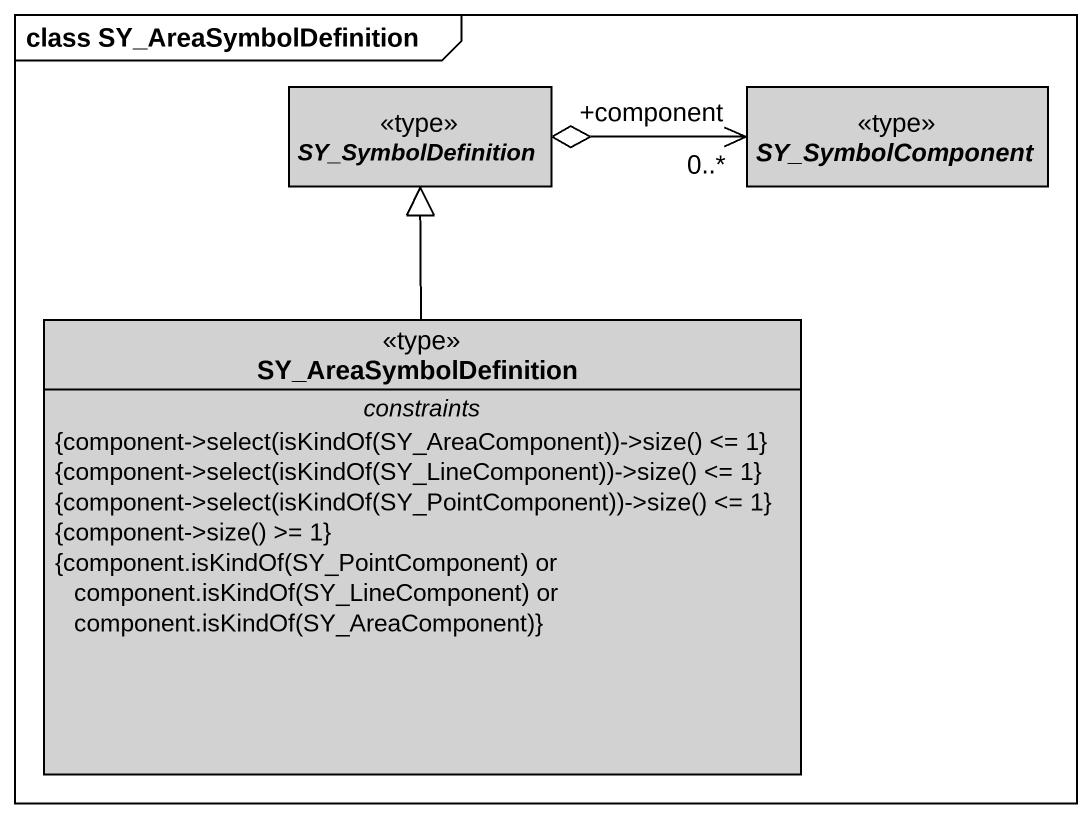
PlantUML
@startuml
mainframe class SY_AreaSymbolDefinition
hide circle
hide empty members
abstract class SY_SymbolDefinition <<type>> #D2D2D2
abstract class SY_SymbolComponent <<type>> #D2D2D2
class SY_AreaSymbolDefinition <<type>> #D2D2D2 {
  -- constraints --
  {field} {component->select(isKindOf(SY_AreaComponent))->size() <= 1}
  {field} {component->select(isKindOf(SY_LineComponent))->size() <= 1}
  {field} {component->select(isKindOf(SY_PointComponent))->size() <= 1}
  {field} {component->size() >= 1}
  {field} {component.isKindOf(SY_PointComponent) or component.isKindOf(SY_LineComponent) or component.isKindOf(SY_AreaComponent)}
}
SY_SymbolComponent "+component\n0..*" <-left-o SY_SymbolDefinition
SY_AreaSymbolDefinition -up-|> SY_SymbolDefinition
@enduml
